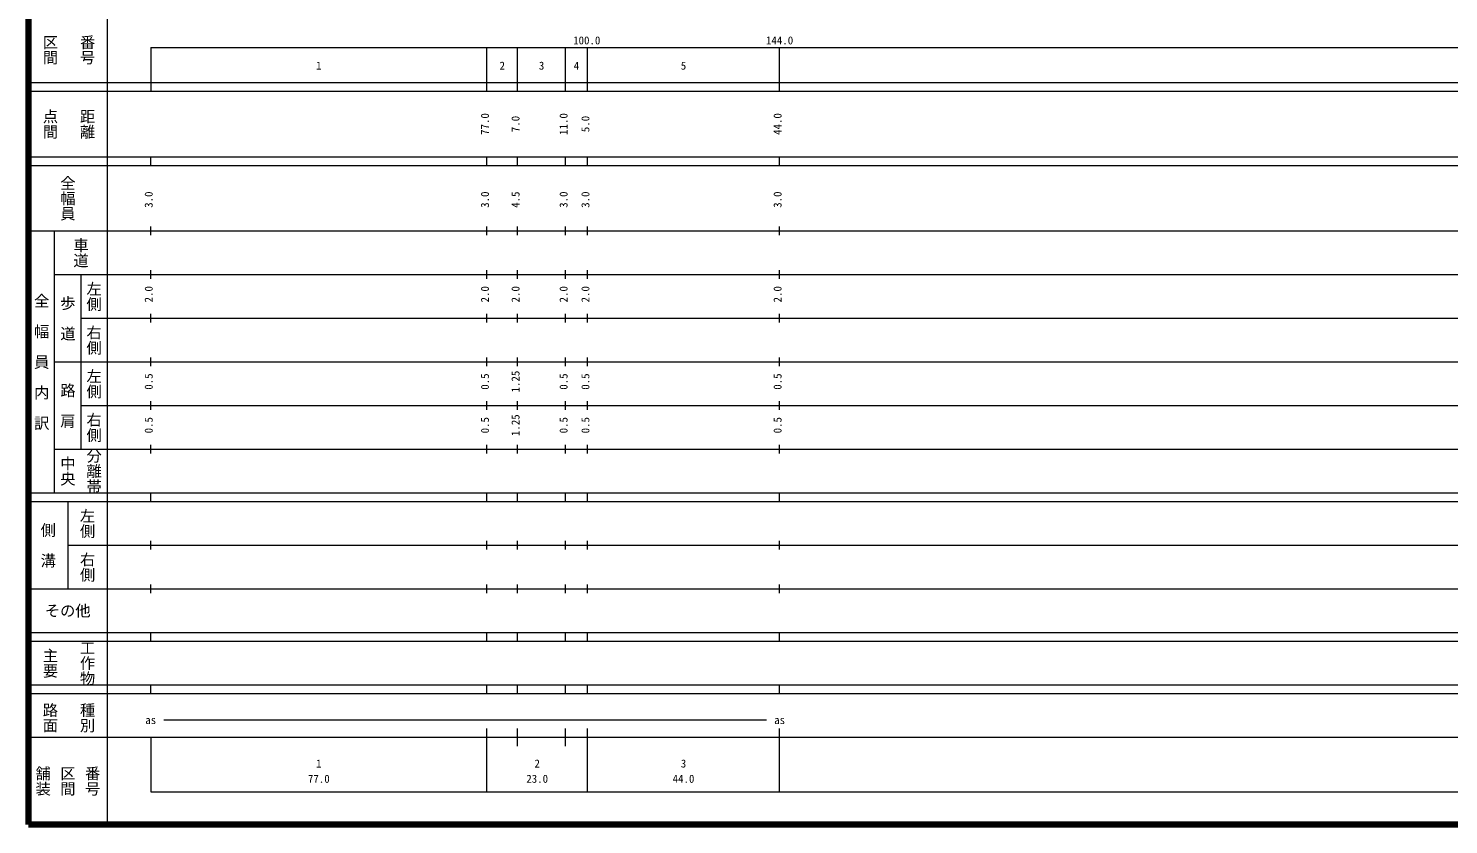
# Model space of a CAD drawing. Units: millimetres on the paper, enlarged 1000 times. Extents: x 40000 to 680000, y 20000 to 380000.
# Drawn here: x 40000 to 365183, y 20000 to 202409 of the extents above; entities that cross this region are included whole.
import ezdxf
from ezdxf.enums import TextEntityAlignment as Align

# ---------------------------------------------------------------- set-up
doc = ezdxf.new("R2010")
doc.units = ezdxf.units.MM
doc.header["$LTSCALE"] = 1000
doc.layers.add('M-TTL', color=2, linetype='Continuous', lineweight=140)
doc.layers.add('M-TTL-BAND', color=7, linetype='Continuous', lineweight=13)
doc.styles.add('@ＭＳ ゴシック', font='')
doc.styles.add('ＭＳ ゴシック', font='')
doc.styles.get('@ＭＳ ゴシック').set_extended_font_data('@MS Gothic')
doc.styles.get('ＭＳ ゴシック').set_extended_font_data('MS Gothic')

msp = doc.modelspace()

# ---------------------------------------------------------------- linework, layer by layer
at = {"layer": 'M-TTL'}
for p, q in [((40000, 380000), (40000, 20000)), ((40000, 20000), (680000, 20000))]:
    msp.add_line(p, q, dxfattribs=at)
at = {"layer": 'M-TTL-BAND'}
for p, q in [((58000, 370000), (58000, 20000)), ((68000, 198000), (579000, 198000)), ((68000, 198000), (68000, 188000)), ((145000, 188000), (145000, 198000)), ((152000, 188000), (152000, 198000)), ((163000, 188000), (163000, 198000)), ((168000, 188000), (168000, 198000)), ((212000, 188000), (212000, 198000)), ((40000, 190000), (579000, 190000)), ((40000, 188000), (579000, 188000)), ((40000, 173000), (579000, 173000)), ((68000, 171000), (68000, 173000)), ((145000, 171000), (145000, 173000)), ((152000, 171000), (152000, 173000)), ((163000, 171000), (163000, 173000)), ((168000, 171000), (168000, 173000)), ((212000, 171000), (212000, 173000)), ((40000, 171000), (579000, 171000)), ((68000, 155000), (68000, 157000)), ((145000, 155000), (145000, 157000)), ((152000, 155000), (152000, 157000)), ((163000, 155000), (163000, 157000)), ((168000, 155000), (168000, 157000)), ((212000, 155000), (212000, 157000)), ((40000, 156000), (579000, 156000)), ((46000, 96000), (46000, 156000)), ((68000, 145000), (68000, 147000)), ((145000, 145000), (145000, 147000)), ((152000, 145000), (152000, 147000)), ((163000, 145000), (163000, 147000)), ((168000, 145000), (168000, 147000)), ((212000, 145000), (212000, 147000)), ((46000, 146000), (579000, 146000)), ((52000, 146000), (52000, 106000)), ((68000, 135000), (68000, 137000)), ((145000, 135000), (145000, 137000)), ((152000, 135000), (152000, 137000)), ((163000, 135000), (163000, 137000)), ((168000, 135000), (168000, 137000)), ((212000, 135000), (212000, 137000)), ((52000, 136000), (579000, 136000)), ((68000, 125000), (68000, 127000)), ((145000, 125000), (145000, 127000)), ((152000, 125000), (152000, 127000)), ((163000, 125000), (163000, 127000)), ((168000, 125000), (168000, 127000)), ((212000, 125000), (212000, 127000)), ((46000, 126000), (579000, 126000)), ((52000, 116000), (579000, 116000)), ((68000, 115000), (68000, 117000)), ((145000, 115000), (145000, 117000)), ((152000, 115000), (152000, 117000)), ((163000, 115000), (163000, 117000)), ((168000, 115000), (168000, 117000)), ((212000, 115000), (212000, 117000)), ((46000, 106000), (579000, 106000)), ((68000, 105000), (68000, 107000)), ((145000, 105000), (145000, 107000)), ((152000, 105000), (152000, 107000)), ((163000, 105000), (163000, 107000)), ((168000, 105000), (168000, 107000)), ((212000, 105000), (212000, 107000)), ((40000, 96000), (579000, 96000)), ((68000, 94000), (68000, 96000)), ((145000, 94000), (145000, 96000)), ((152000, 94000), (152000, 96000)), ((163000, 94000), (163000, 96000)), ((168000, 94000), (168000, 96000)), ((212000, 94000), (212000, 96000)), ((40000, 94000), (579000, 94000)), ((49000, 94000), (49000, 74000)), ((68000, 83000), (68000, 85000)), ((145000, 83000), (145000, 85000)), ((152000, 83000), (152000, 85000)), ((163000, 83000), (163000, 85000)), ((168000, 83000), (168000, 85000)), ((212000, 83000), (212000, 85000)), ((49000, 84000), (579000, 84000)), ((68000, 73000), (68000, 75000)), ((145000, 73000), (145000, 75000)), ((152000, 73000), (152000, 75000)), ((163000, 73000), (163000, 75000)), ((168000, 73000), (168000, 75000)), ((212000, 73000), (212000, 75000)), ((40000, 74000), (579000, 74000)), ((40000, 64000), (579000, 64000)), ((40000, 62000), (579000, 62000)), ((68000, 62000), (68000, 64000)), ((145000, 62000), (145000, 64000)), ((152000, 62000), (152000, 64000)), ((163000, 62000), (163000, 64000)), ((168000, 62000), (168000, 64000)), ((212000, 62000), (212000, 64000)), ((40000, 52000), (579000, 52000)), ((40000, 50000), (579000, 50000)), ((68000, 50000), (68000, 52000)), ((145000, 50000), (145000, 52000)), ((152000, 50000), (152000, 52000)), ((163000, 50000), (163000, 52000)), ((168000, 50000), (168000, 52000)), ((212000, 50000), (212000, 52000)), ((71000, 44000), (209000, 44000)), ((40000, 40000), (579000, 40000)), ((68000, 40000), (68000, 27500)), ((145000, 27500), (145000, 42000)), ((152000, 38000), (152000, 42000)), ((163000, 38000), (163000, 42000)), ((168000, 27500), (168000, 42000)), ((212000, 27500), (212000, 42000)), ((68000, 27500), (579000, 27500))]:
    msp.add_line(p, q, dxfattribs=at)

# ---------------------------------------------------------------- texts
at = {"layer": 'M-TTL-BAND', "style": '@ＭＳ ゴシック'}
for s, p in [('区間', (45000, 197500)), ('番号', (53500, 197500)), ('点間', (45000, 180500)), ('距離', (53500, 180500)), ('全幅員', (49000, 163500)), ('車道', (52000, 151000)), ('左側', (55000, 141000)), ('全\u3000幅\u3000員\u3000内\u3000訳', (43000, 126000)), ('歩\u3000道', (49000, 136000)), ('右側', (55000, 131000)), ('左側', (55000, 121000)), ('路\u3000肩', (49000, 116000)), ('右側', (55000, 111000)), ('中央', (49000, 101000)), ('分離帯', (55000, 101000)), ('左側', (53500, 89000)), ('側\u3000溝', (44500, 84000)), ('右側', (53500, 79000)), ('主要', (45000, 57000)), ('工作物', (53500, 57000)), ('路面', (45000, 44500)), ('種別', (53500, 44500)), ('舗装', (43333, 30000)), ('区間', (49000, 30000)), ('番号', (54667, 30000))]:
    msp.add_text(s, height=2566, rotation=270, dxfattribs=at).set_placement(p, align=Align.MIDDLE_CENTER)
at = {"layer": 'M-TTL-BAND', "style": 'ＭＳ ゴシック'}
for s, p in [('100.0', (167844, 198195)), ('144.0', (212000, 198195)), ('1', (106500, 192405)), ('2', (148500, 192405)), ('3', (157500, 192405)), ('4', (165500, 192405)), ('5', (190000, 192405)), ('as', (68000, 42500)), ('as', (212000, 42500)), ('1', (106500, 32523)), ('2', (156500, 32523)), ('3', (190000, 32523)), ('77.0', (106500, 29033)), ('23.0', (156500, 29033)), ('44.0', (190000, 29033))]:
    msp.add_text(s, height=1833, dxfattribs=at).set_placement(p, align=Align.BOTTOM_CENTER)
for s, p in [('77.0', (146000, 180500)), ('7.0', (153000, 180500)), ('11.0', (164000, 180500)), ('5.0', (169000, 180500)), ('44.0', (213000, 180500)), ('3.0', (69000, 163174)), ('3.0', (146000, 163174)), ('4.5', (153000, 163174)), ('3.0', (164000, 163174)), ('3.0', (169000, 163174)), ('3.0', (213000, 163174)), ('2.0', (69000, 141500)), ('2.0', (146000, 141500)), ('2.0', (153000, 141500)), ('2.0', (164000, 141500)), ('2.0', (169000, 141500)), ('2.0', (213000, 141500)), ('1.25', (153000, 121500)), ('0.5', (69000, 121500)), ('0.5', (146000, 121500)), ('0.5', (164000, 121500)), ('0.5', (169000, 121500)), ('0.5', (213000, 121500)), ('1.25', (153000, 111500)), ('0.5', (69000, 111500)), ('0.5', (146000, 111500)), ('0.5', (164000, 111500)), ('0.5', (169000, 111500)), ('0.5', (213000, 111500))]:
    msp.add_text(s, height=1833, rotation=90, dxfattribs=at).set_placement(p, align=Align.BOTTOM_CENTER)
msp.add_text('その他', height=2566, dxfattribs=at).set_placement((49000, 69000), align=Align.MIDDLE_CENTER)

doc.saveas('drawing.dxf')
